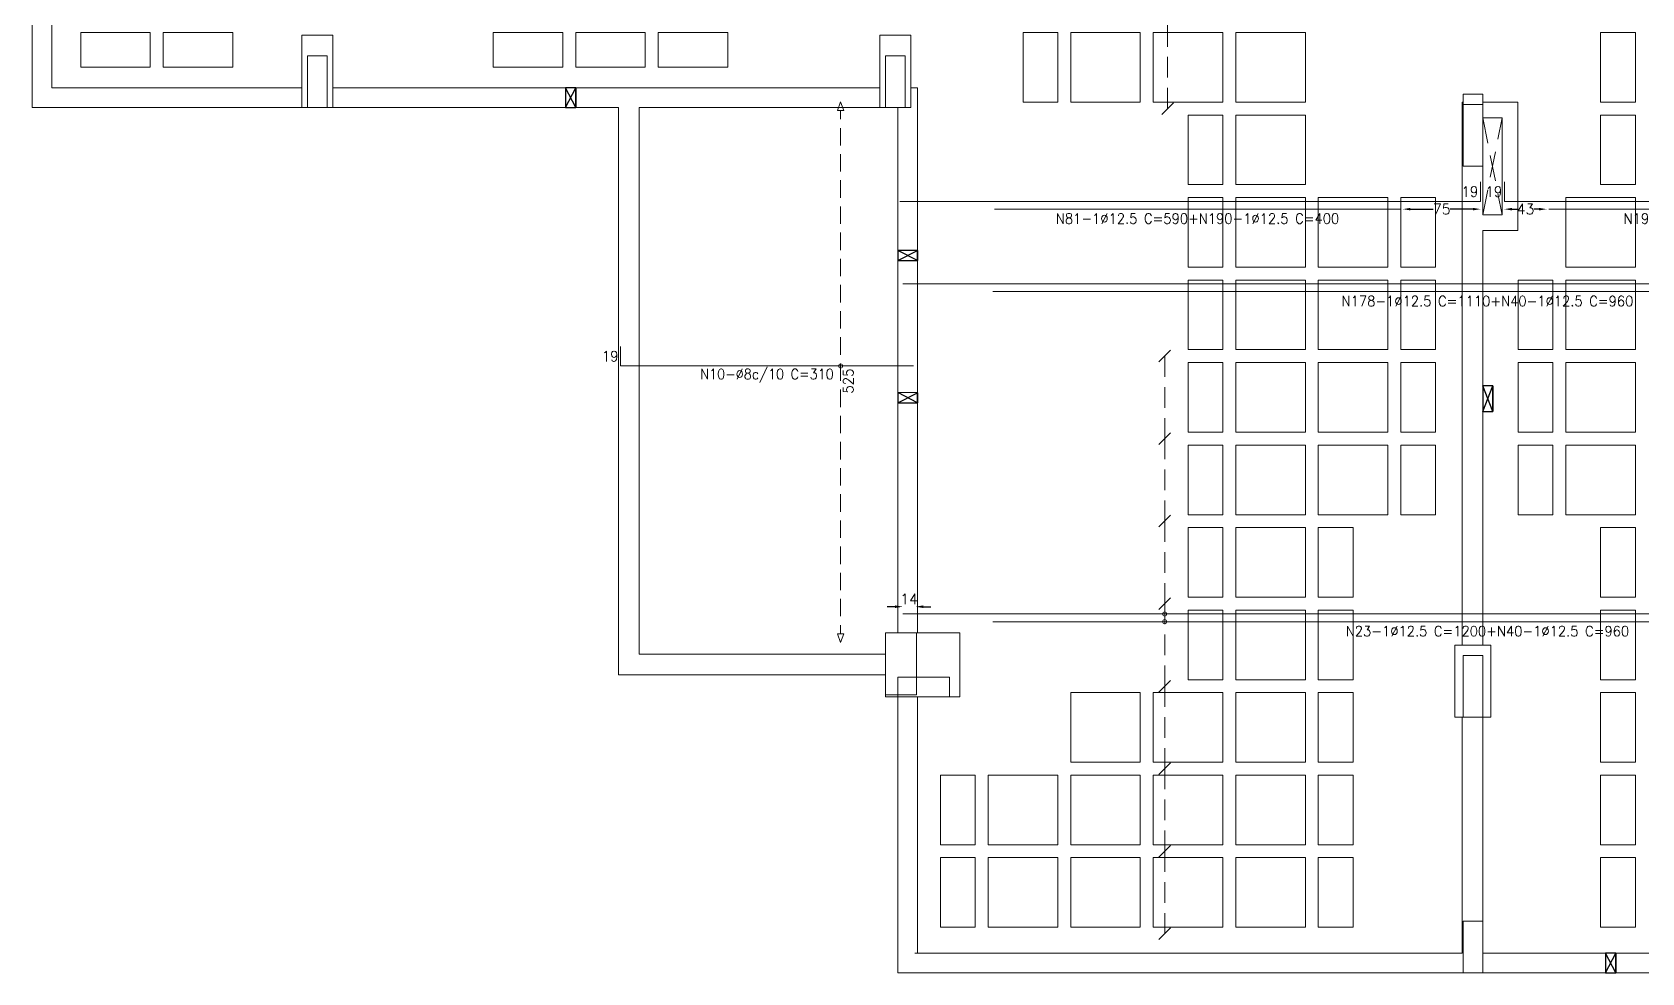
# Model space of a CAD drawing. Header units: millimetres. Extents: x -32 to 332, y -138 to 116.
# Drawn here: x -22.1 to 9.11, y 43.88 to 62.12 of the extents above; entities that cross this region are included whole.
import ezdxf
from ezdxf.enums import TextEntityAlignment as Align

# ---------------------------------------------------------------- set-up
doc = ezdxf.new("R2010")
doc.units = ezdxf.units.MM
doc.linetypes.add('TRAZO_HUECO', pattern=[0.75, 0.5, -0.25])
doc.layers.add('A-COT-01', color=9, linetype='Continuous')
doc.layers.add('FURAÇÃO', color=8, linetype='Continuous')
for name, color, linetype, lineweight in [('ARR_L_I_IG_DIST', 8, 'Continuous', 0), ('ARR_L_I_IG_LINHA', 2, 'Continuous', 0), ('ARR_L_I_IG_MARCA', 2, 'Continuous', 9), ('ARR_L_I_POSICAO', 4, 'Continuous', 9), ('ARR_LONG_INF', 6, 'Continuous', 15), ('ARR_LONG_INF_TXT', 1, 'Continuous', 9), ('consolo', 8, 'Continuous', 0), ('LJ_NERV_RETI', 8, 'Continuous', 9), ('LJ_SIMB_ABER', 8, 'Continuous', 0), ('PILAR_CONCRETO', 8, 'Continuous', 0), ('PILAR_CONCRETO_APOIADO', 8, 'Continuous', 0), ('VIG_FACES', 8, 'Continuous', 0)]:
    doc.layers.add(name, color=color, linetype=linetype, lineweight=lineweight)
doc.styles.add('CYPETXT_0.3_romans', font='romans.shx', dxfattribs={"height": 0.2})
doc.styles.add('CYPETXT_romans', font='romans.shx', dxfattribs={"height": 0.2})
doc.dimstyles.new('cype_arrow', dxfattribs={"dimtxt": 0.18, "dimasz": 0.15, "dimexe": 0.075, "dimexo": 0.075, "dimgap": 0, "dimtad": 0, "dimdec": 4, "dimzin": 0, "dimdsep": 46, "dimtxsty": 'CYPETXT_0.3_romans', "dimcen": 0.09, "dimadec": 0, "dimazin": 0, "dimtfac": 1, "dimtdec": 4, "dimtofl": 0, "dimtmove": 2, "dimatfit": 3, "dimfxl": 1, "dimtolj": 1, "dimtzin": 0, "dimarcsym": 0})

# ---------------------------------------------------------------- blocks, each defined once
blk = doc.blocks.new('Forma 2PvtoTipo')
at = {"layer": 'consolo', "color": 8}
blk.add_lwpolyline([(402.053, 51.55), (400.613, 51.55), (400.613, 50.31), (402.053, 50.31)], close=True, dxfattribs=at)
at = {"layer": 'FURAÇÃO', "color": 8}
for points in [[(394.407, 61.74), (394.607, 61.74), (394.607, 62.12), (394.407, 62.12), (394.407, 61.74), (394.607, 62.12), (394.607, 61.74), (394.407, 62.12)], [(400.854, 58.769), (401.234, 58.769), (401.234, 58.969), (400.854, 58.969), (400.854, 58.769), (401.234, 58.969), (401.234, 58.769), (400.854, 58.969)], [(400.854, 56.01), (401.234, 56.01), (401.234, 56.208), (400.854, 56.21), (400.854, 56.01), (401.234, 56.208), (401.234, 56.01), (400.854, 56.21)], [(412.193, 55.843), (412.393, 55.843), (412.393, 56.343), (412.193, 56.343), (412.193, 55.843), (412.393, 56.343), (412.393, 55.843), (412.193, 56.343)], [(414.577, 44.96), (414.777, 44.96), (414.777, 45.34), (414.577, 45.34), (414.577, 44.96), (414.777, 45.34), (414.777, 44.96), (414.577, 45.34)]]:
    blk.add_lwpolyline(points, dxfattribs=at)
at = {"layer": 'LJ_NERV_RETI', "color": 8}
for points in [[(386.354, 62.518), (386.354, 63.193), (385.004, 63.193), (385.004, 62.518)], [(387.954, 62.518), (387.954, 63.193), (386.604, 63.193), (386.604, 62.518)], [(394.354, 62.518), (394.354, 63.193), (393.004, 63.193), (393.004, 62.518)], [(395.954, 62.518), (395.954, 63.193), (394.604, 63.193), (394.604, 62.518)], [(397.554, 62.518), (397.554, 63.193), (396.204, 63.193), (396.204, 62.518)], [(403.954, 61.843), (403.954, 63.193), (403.279, 63.193), (403.279, 61.843)], [(405.554, 61.843), (405.554, 63.193), (404.204, 63.193), (404.204, 61.843)], [(407.154, 61.843), (407.154, 63.193), (405.804, 63.193), (405.804, 61.843)], [(408.754, 61.843), (408.754, 63.193), (407.404, 63.193), (407.404, 61.843)], [(415.154, 61.843), (415.154, 63.193), (414.479, 63.193), (414.479, 61.843)], [(407.154, 60.243), (407.154, 61.593), (406.479, 61.593), (406.479, 60.243)], [(408.754, 60.243), (408.754, 61.593), (407.404, 61.593), (407.404, 60.243)], [(415.154, 60.243), (415.154, 61.593), (414.479, 61.593), (414.479, 60.243)], [(407.154, 58.643), (407.154, 59.993), (406.479, 59.993), (406.479, 58.643)], [(408.754, 58.643), (408.754, 59.993), (407.404, 59.993), (407.404, 58.643)], [(410.354, 58.643), (410.354, 59.993), (409.004, 59.993), (409.004, 58.643)], [(411.279, 58.643), (411.279, 59.993), (410.604, 59.993), (410.604, 58.643)], [(415.154, 58.643), (415.154, 59.993), (413.804, 59.993), (413.804, 58.643)], [(407.154, 57.043), (407.154, 58.393), (406.479, 58.393), (406.479, 57.043)], [(408.754, 57.043), (408.754, 58.393), (407.404, 58.393), (407.404, 57.043)], [(410.354, 57.043), (410.354, 58.393), (409.004, 58.393), (409.004, 57.043)], [(411.279, 57.043), (411.279, 58.393), (410.604, 58.393), (410.604, 57.043)], [(413.554, 57.043), (413.554, 58.393), (412.879, 58.393), (412.879, 57.043)], [(415.154, 57.043), (415.154, 58.393), (413.804, 58.393), (413.804, 57.043)], [(407.154, 55.443), (407.154, 56.793), (406.479, 56.793), (406.479, 55.443)], [(408.754, 55.443), (408.754, 56.793), (407.404, 56.793), (407.404, 55.443)], [(410.354, 55.443), (410.354, 56.793), (409.004, 56.793), (409.004, 55.443)], [(411.279, 55.443), (411.279, 56.793), (410.604, 56.793), (410.604, 55.443)], [(413.554, 55.443), (413.554, 56.793), (412.879, 56.793), (412.879, 55.443)], [(415.154, 55.443), (415.154, 56.793), (413.804, 56.793), (413.804, 55.443)], [(407.154, 53.843), (407.154, 55.193), (406.479, 55.193), (406.479, 53.843)], [(408.754, 53.843), (408.754, 55.193), (407.404, 55.193), (407.404, 53.843)], [(410.354, 53.843), (410.354, 55.193), (409.004, 55.193), (409.004, 53.843)], [(411.279, 53.843), (411.279, 55.193), (410.604, 55.193), (410.604, 53.843)], [(413.554, 53.843), (413.554, 55.193), (412.879, 55.193), (412.879, 53.843)], [(415.154, 53.843), (415.154, 55.193), (413.804, 55.193), (413.804, 53.843)], [(407.154, 52.243), (407.154, 53.593), (406.479, 53.593), (406.479, 52.243)], [(408.754, 52.243), (408.754, 53.593), (407.404, 53.593), (407.404, 52.243)], [(409.679, 52.243), (409.679, 53.593), (409.004, 53.593), (409.004, 52.243)], [(415.154, 52.243), (415.154, 53.593), (414.479, 53.593), (414.479, 52.243)], [(407.154, 50.643), (407.154, 51.993), (406.479, 51.993), (406.479, 50.643)], [(408.754, 50.643), (408.754, 51.993), (407.404, 51.993), (407.404, 50.643)], [(409.679, 50.643), (409.679, 51.993), (409.004, 51.993), (409.004, 50.643)], [(415.154, 50.643), (415.154, 51.993), (414.479, 51.993), (414.479, 50.643)], [(405.554, 49.043), (405.554, 50.393), (404.204, 50.393), (404.204, 49.043)], [(407.154, 49.043), (407.154, 50.393), (405.804, 50.393), (405.804, 49.043)], [(408.754, 49.043), (408.754, 50.393), (407.404, 50.393), (407.404, 49.043)], [(409.679, 49.043), (409.679, 50.393), (409.004, 50.393), (409.004, 49.043)], [(415.154, 49.043), (415.154, 50.393), (414.479, 50.393), (414.479, 49.043)], [(402.354, 47.443), (402.354, 48.793), (401.679, 48.793), (401.679, 47.443)], [(403.954, 47.443), (403.954, 48.793), (402.604, 48.793), (402.604, 47.443)], [(405.554, 47.443), (405.554, 48.793), (404.204, 48.793), (404.204, 47.443)], [(407.154, 47.443), (407.154, 48.793), (405.804, 48.793), (405.804, 47.443)], [(408.754, 47.443), (408.754, 48.793), (407.404, 48.793), (407.404, 47.443)], [(409.679, 47.443), (409.679, 48.793), (409.004, 48.793), (409.004, 47.443)], [(415.154, 47.443), (415.154, 48.793), (414.479, 48.793), (414.479, 47.443)], [(402.354, 45.843), (402.354, 47.193), (401.679, 47.193), (401.679, 45.843)], [(403.954, 45.843), (403.954, 47.193), (402.604, 47.193), (402.604, 45.843)], [(405.554, 45.843), (405.554, 47.193), (404.204, 47.193), (404.204, 45.843)], [(407.154, 45.843), (407.154, 47.193), (405.804, 47.193), (405.804, 45.843)], [(408.754, 45.843), (408.754, 47.193), (407.404, 47.193), (407.404, 45.843)], [(409.679, 45.843), (409.679, 47.193), (409.004, 47.193), (409.004, 45.843)], [(415.154, 45.843), (415.154, 47.193), (414.479, 47.193), (414.479, 45.843)]]:
    blk.add_lwpolyline(points, close=True, dxfattribs=at)
at = {"layer": 'LJ_SIMB_ABER', "color": 8, "linetype": 'TRAZO_HUECO'}
for p, q in [((412.193, 59.655), (412.574, 61.54)), ((412.193, 61.54), (412.574, 59.655))]:
    blk.add_line(p, q, dxfattribs=at)
at = {"layer": 'PILAR_CONCRETO', "color": 8}
for points in [[(389.293, 61.74), (389.893, 61.74), (389.893, 63.14), (389.293, 63.14), (389.293, 61.74)], [(400.503, 61.74), (401.103, 61.74), (401.103, 63.14), (400.503, 63.14), (400.503, 61.74)], [(389.403, 61.74), (389.783, 61.74), (389.783, 62.74), (389.403, 62.74), (389.403, 61.74)], [(400.613, 61.74), (400.993, 61.74), (400.993, 62.74), (400.613, 62.74), (400.613, 61.74)], [(411.813, 60.599), (412.193, 60.599), (412.193, 61.999), (411.813, 61.999), (411.813, 60.599)], [(411.813, 60.599), (412.193, 60.599), (412.193, 61.799), (411.813, 61.799), (411.813, 60.599)], [(400.613, 50.35), (401.213, 50.35), (401.213, 51.55), (400.613, 51.55), (400.613, 50.35)], [(411.653, 49.915), (412.353, 49.915), (412.353, 51.315), (411.653, 51.315), (411.653, 49.915)], [(411.813, 49.915), (412.193, 49.915), (412.193, 51.115), (411.813, 51.115), (411.813, 49.915)], [(400.854, 50.31), (401.854, 50.31), (401.854, 50.69), (400.854, 50.69), (400.854, 50.31)], [(411.813, 44.96), (412.193, 44.96), (412.193, 45.96), (411.813, 45.96), (411.813, 44.96)]]:
    blk.add_lwpolyline(points, close=True, dxfattribs=at)
at = {"layer": 'PILAR_CONCRETO_APOIADO', "color": 8}
for points in [[(400.854, 50.31), (401.854, 50.31), (401.854, 50.69), (400.854, 50.69), (400.854, 50.31)], [(411.813, 44.96), (412.193, 44.96), (412.193, 45.96), (411.813, 45.96), (411.813, 44.96)]]:
    blk.add_lwpolyline(points, close=True, dxfattribs=at)
at = {"layer": 'VIG_FACES', "color": 8}
for p, q in [((384.444, 73.32), (384.444, 62.12)), ((384.064, 67.508), (384.064, 61.74)), ((387.953, 62.12), (384.444, 62.12)), ((389.293, 62.12), (387.955, 62.12)), ((389.893, 62.12), (392.078, 62.12)), ((392.08, 62.12), (398.478, 62.12)), ((398.48, 62.12), (400.503, 62.12)), ((401.234, 62.12), (401.103, 62.12)), ((401.234, 62.12), (401.234, 59.994)), ((411.793, 61.84), (411.793, 59.994)), ((411.793, 61.84), (411.813, 61.84)), ((412.193, 61.84), (412.874, 61.84)), ((412.874, 61.84), (412.874, 59.994)), ((389.293, 61.74), (384.064, 61.74)), ((389.893, 61.74), (395.433, 61.74)), ((395.433, 50.74), (395.433, 61.74)), ((395.833, 61.74), (400.503, 61.74)), ((395.833, 51.14), (395.833, 61.74)), ((400.854, 61.74), (400.854, 51.55)), ((412.193, 61.54), (412.574, 61.54)), ((412.574, 61.54), (412.574, 59.655)), ((412.193, 60.599), (412.193, 59.655)), ((401.234, 59.992), (401.234, 53.844)), ((411.793, 59.992), (411.793, 53.844)), ((412.874, 59.992), (412.874, 59.355)), ((412.574, 59.655), (412.193, 59.655)), ((412.193, 59.355), (412.193, 53.844)), ((412.874, 59.355), (412.193, 59.355)), ((401.234, 53.842), (401.234, 51.55)), ((411.793, 53.842), (411.793, 51.315)), ((412.193, 53.842), (412.193, 51.315)), ((400.613, 51.14), (395.833, 51.14)), ((400.613, 50.74), (395.433, 50.74)), ((400.854, 50.35), (400.854, 44.96)), ((401.234, 50.31), (401.234, 48.794)), ((411.793, 45.34), (411.793, 49.915)), ((412.193, 45.96), (412.193, 49.915)), ((401.234, 48.792), (401.234, 45.34)), ((401.184, 45.34), (409.678, 45.34)), ((409.68, 45.34), (411.793, 45.34)), ((414.478, 45.34), (412.193, 45.34)), ((432.078, 45.34), (414.48, 45.34)), ((400.854, 44.96), (411.813, 44.96)), ((417.803, 44.96), (412.193, 44.96))]:
    blk.add_line(p, q, dxfattribs=at)
blk = doc.blocks.new('*D194')
at = {"layer": 'ARR_L_I_POSICAO', "color": 0, "lineweight": -2, "transparency": 16777216}
for p, q in [((-5.371, 50.98), (-5.521, 50.98)), ((-4.825, 50.98), (-4.675, 50.98))]:
    blk.add_line(p, q, dxfattribs=at)
at = {"layer": 'ARR_L_I_POSICAO', "color": 0, "transparency": 16777216}
for points in [[(-5.371, 51.005), (-5.371, 50.955), (-5.221, 50.98)], [(-4.825, 51.005), (-4.825, 50.955), (-4.975, 50.98)]]:
    blk.add_solid(points, dxfattribs=at)
at = {"layer": 'DEFPOINTS', "color": 0, "transparency": 16777216}
for p in [(-5.221, 50.98), (-4.975, 50.98), (-4.975, 50.98)]:
    blk.add_point(p, dxfattribs=at)
at = {"layer": 'ARR_L_I_POSICAO', "color": 0, "transparency": 16777216, "insert": (-5.098, 51.13), "char_height": 0.2, "attachment_point": 5, "rotation": 359.9998, "style": 'CYPETXT_0.3_romans'}
blk.add_mtext('\\A1;14', dxfattribs=at)
blk = doc.blocks.new('*D117')
at = {"layer": 'ARR_L_I_POSICAO', "color": 0, "lineweight": -2, "transparency": 16777216}
for p, q in [((4.625, 58.689), (5.068, 58.689)), ((5.835, 58.689), (5.392, 58.689))]:
    blk.add_line(p, q, dxfattribs=at)
at = {"layer": 'ARR_L_I_POSICAO', "color": 0, "transparency": 16777216}
for points in [[(4.625, 58.714), (4.625, 58.664), (4.475, 58.689)], [(5.835, 58.714), (5.835, 58.664), (5.985, 58.689)]]:
    blk.add_solid(points, dxfattribs=at)
at = {"layer": 'DEFPOINTS', "color": 0, "transparency": 16777216}
for p in [(4.475, 58.689), (5.985, 58.689), (5.985, 58.689)]:
    blk.add_point(p, dxfattribs=at)
at = {"layer": 'ARR_L_I_POSICAO', "color": 0, "transparency": 16777216, "insert": (5.23, 58.689), "char_height": 0.2, "attachment_point": 5, "style": 'CYPETXT_0.3_romans'}
blk.add_mtext('\\A1;75', dxfattribs=at)
blk = doc.blocks.new('*D118')
at = {"layer": 'ARR_L_I_POSICAO', "color": 0, "lineweight": -2, "transparency": 16777216}
for p, q in [((6.595, 58.689), (6.694, 58.689)), ((7.116, 58.689), (7.018, 58.689))]:
    blk.add_line(p, q, dxfattribs=at)
at = {"layer": 'ARR_L_I_POSICAO', "color": 0, "transparency": 16777216}
for points in [[(6.595, 58.714), (6.595, 58.664), (6.445, 58.689)], [(7.116, 58.714), (7.116, 58.664), (7.266, 58.689)]]:
    blk.add_solid(points, dxfattribs=at)
at = {"layer": 'DEFPOINTS', "color": 0, "transparency": 16777216}
for p in [(6.445, 58.689), (7.266, 58.689), (7.266, 58.689)]:
    blk.add_point(p, dxfattribs=at)
at = {"layer": 'ARR_L_I_POSICAO', "color": 0, "transparency": 16777216, "insert": (6.856, 58.689), "char_height": 0.2, "attachment_point": 5, "style": 'CYPETXT_0.3_romans'}
blk.add_mtext('\\A1;43', dxfattribs=at)

msp = doc.modelspace()

# ---------------------------------------------------------------- linework, layer by layer
at = {"layer": 'ARR_L_I_IG_LINHA'}
for p, q in [((-0.08429, 61.83912), (-0.08429, 62.63912)), ((-0.08429, 61.23912), (-0.08429, 61.63912)), ((-0.08429, 60.63912), (-0.08429, 61.03912)), ((-0.1406, 55.43912), (-0.14057, 55.83912)), ((-0.14066, 54.83912), (-0.14062, 55.23912)), ((-0.14075, 53.83912), (-0.14068, 54.63912)), ((-0.1408, 53.23912), (-0.14076, 53.63912)), ((-0.14089, 52.23912), (-0.14082, 53.03912)), ((-0.14094, 51.63912), (-0.14091, 52.03912)), ((-0.14103, 50.63912), (-0.14096, 51.43912)), ((-0.14108, 50.03912), (-0.14105, 50.43912)), ((-0.14117, 49.03912), (-0.1411, 49.83912)), ((-0.14122, 48.43912), (-0.14119, 48.83912)), ((-0.14131, 47.43912), (-0.14124, 48.23912)), ((-0.14137, 46.83912), (-0.14133, 47.23912)), ((-0.14145, 45.83912), (-0.14138, 46.63912)), ((-0.14151, 45.23912), (-0.14147, 45.63912)), ((-0.14156, 44.63912), (-0.14153, 45.03912))]:
    msp.add_line(p, q, dxfattribs=at)
for points in [[(-6.42708, 60.60031), (-6.48958, 60.60031), (-6.42708, 60.76781), (-6.36458, 60.60031), (-6.42708, 60.60031)], [(-6.42708, 50.45531), (-6.36458, 50.45531), (-6.42708, 50.28781), (-6.48958, 50.45531), (-6.42708, 50.45531)]]:
    msp.add_lwpolyline(points, close=True, dxfattribs=at)
for points in [[(-6.42708, 60.43123), (-6.42708, 60.60031)], [(-6.42708, 59.92398), (-6.42708, 60.26214)], [(-6.42708, 59.41673), (-6.42708, 59.75489)], [(-6.42708, 58.90948), (-6.42708, 59.24764)], [(-6.42708, 58.40223), (-6.42708, 58.74039)], [(-6.42708, 57.89498), (-6.42708, 58.23314)], [(-6.42708, 57.38773), (-6.42708, 57.72589)], [(-6.42708, 56.88048), (-6.42708, 57.21864)], [(-6.42708, 56.37323), (-6.42708, 56.71139)], [(-6.42708, 55.86598), (-6.42708, 56.20414)], [(-6.42708, 55.35873), (-6.42708, 55.69689)], [(-6.42708, 54.85148), (-6.42708, 55.18964)], [(-6.42708, 54.34423), (-6.42708, 54.68239)], [(-6.42708, 53.83698), (-6.42708, 54.17514)], [(-6.42708, 53.32973), (-6.42708, 53.66789)], [(-6.42708, 52.82248), (-6.42708, 53.16064)], [(-6.42708, 52.31523), (-6.42708, 52.65339)], [(-6.42708, 51.80798), (-6.42708, 52.14614)], [(-6.42708, 51.30073), (-6.42708, 51.63889)], [(-6.42708, 50.79348), (-6.42708, 51.13164)], [(-6.42708, 50.45531), (-6.42708, 50.62439)]]:
    msp.add_lwpolyline(points, dxfattribs=at)
for centre in [(-6.42708, 55.64781), (-0.14102, 50.68912), (-0.14101, 50.83912)]:
    msp.add_circle(centre, 0.04, dxfattribs=at)
at = {"layer": 'ARR_L_I_IG_MARCA'}
for p, q in [((0.02884, 60.75226), (-0.19743, 60.52598)), ((-0.02742, 55.95225), (-0.25372, 55.72599)), ((-0.02756, 54.35224), (-0.25386, 54.12599)), ((-0.02771, 52.75225), (-0.254, 52.52599)), ((-0.02785, 51.15224), (-0.25414, 50.92599)), ((-0.02799, 49.55224), (-0.25428, 49.32598)), ((-0.02813, 47.95225), (-0.25442, 47.72599)), ((-0.02827, 46.35224), (-0.25457, 46.12599)), ((-0.02841, 44.75225), (-0.25471, 44.52599))]:
    msp.add_line(p, q, dxfattribs=at)
at = {"layer": 'ARR_LONG_INF'}
for points in [[(-5.2749, 58.83912), (5.98509, 58.83912), (5.98509, 59.21912)], [(6.44508, 59.21912), (6.44508, 58.83912), (17.20509, 58.83912)], [(-3.44492, 58.68912), (4.43507, 58.68912)], [(7.30633, 58.68912), (15.70634, 58.68912)], [(-5.22092, 57.23911), (16.42509, 57.23911), (16.42509, 57.61911)], [(-3.47229, 57.08911), (15.70772, 57.08911)], [(-10.69492, 56.02781), (-10.69492, 55.64781), (-5.01491, 55.64781)], [(-5.22092, 50.83912), (18.6971, 50.83912)], [(-3.4713, 50.68912), (15.70672, 50.68912)]]:
    msp.add_lwpolyline(points, dxfattribs=at)

# ---------------------------------------------------------------- block references
at = {"layer": 'A-COT-01', "color": 1}
msp.add_blockref('Forma 2PvtoTipo', (-406.16805, -1.07881), dxfattribs=at)

# ---------------------------------------------------------------- texts
at = {"layer": 'ARR_L_I_IG_DIST', "style": 'CYPETXT_romans', "width": 0.895263}
msp.add_text('525', height=0.2, rotation=90, dxfattribs=at).set_placement((-6.17708, 55.11181), (-6.17708, 55.59781), align=Align.FIT)
at = {"layer": 'ARR_LONG_INF_TXT', "style": 'CYPETXT_romans'}
for s, width, p, p2 in [('19', 0.945, (5.6166, 58.92912), (5.9406, 58.92912)), ('19', 0.945, (6.08108, 58.92912), (6.40508, 58.92912)), ('N81-1%%c12.5 C=590+N190-1%%c12.5 C=400', 0.832727, (-2.25292, 58.40578), (3.24308, 58.40578)), ('N191-1%%c12.5 C=560+N72-1%%c12.5 C=420', 0.832727, (8.75835, 58.40578), (14.25435, 58.40578)), ('N178-1%%c12.5 C=1110+N40-1%%c12.5 C=960', 0.833226, (3.2887, 56.80578), (8.9467, 56.80578)), ('19', 0.945, (-11.05892, 55.73781), (-10.73492, 55.73781)), ('N10-%%c8c/10 C=310', 0.819759, (-9.15092, 55.39114), (-6.55892, 55.39114)), ('N23-1%%c12.5 C=1200+N40-1%%c12.5 C=960', 0.832727, (3.3697, 50.40578), (8.8657, 50.40578))]:
    msp.add_text(s, height=0.2, dxfattribs=dict(at, width=width)).set_placement(p, p2, align=Align.FIT)

# ---------------------------------------------------------------- dimensions: what is measured, and where the dimension line sits
at = {"layer": 'ARR_L_I_POSICAO'}
for p1, p2, text, picture, middle in [((4.47507, 58.68912), (5.98509, 58.68912), '75', '*D117', (5.23008, 58.68912)), ((6.44508, 58.68912), (7.26633, 58.68912), '43', '*D118', (6.85571, 58.68912)), ((-5.22092, 50.9803), (-4.97491, 50.9803), '14', '*D194', (-5.09791, 51.1303))]:
    dim = msp.add_aligned_dim(p1=p1, p2=p2, distance=0, text=text, dimstyle='cype_arrow', override={"dimexe": 0, "dimexo": 0}, dxfattribs=at)
    dim.commit()
    dim.dimension.update_dxf_attribs({"geometry": picture, "text_midpoint": middle})

doc.saveas('drawing.dxf')
